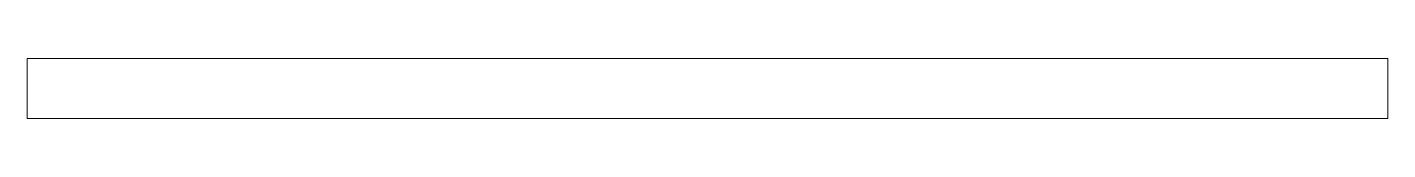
# Model space of a CAD drawing. Header units: millimetres. Extents: x -461695 to -456135, y -77709 to -77464.
import ezdxf

# ---------------------------------------------------------------- set-up
doc = ezdxf.new("R2010")
doc.units = ezdxf.units.MM
doc.header["$LTSCALE"] = 250
doc.layers.add('Part', color=7, linetype='Continuous', lineweight=0)

msp = doc.modelspace()

# ---------------------------------------------------------------- linework, layer by layer
at = {"layer": 'Part', "color": 3}
msp.add_lwpolyline([(-461694.6, -77463.9), (-456134.6, -77463.9), (-456134.6, -77708.9), (-461694.6, -77708.9)], close=True, dxfattribs=at)

doc.saveas('drawing.dxf')
